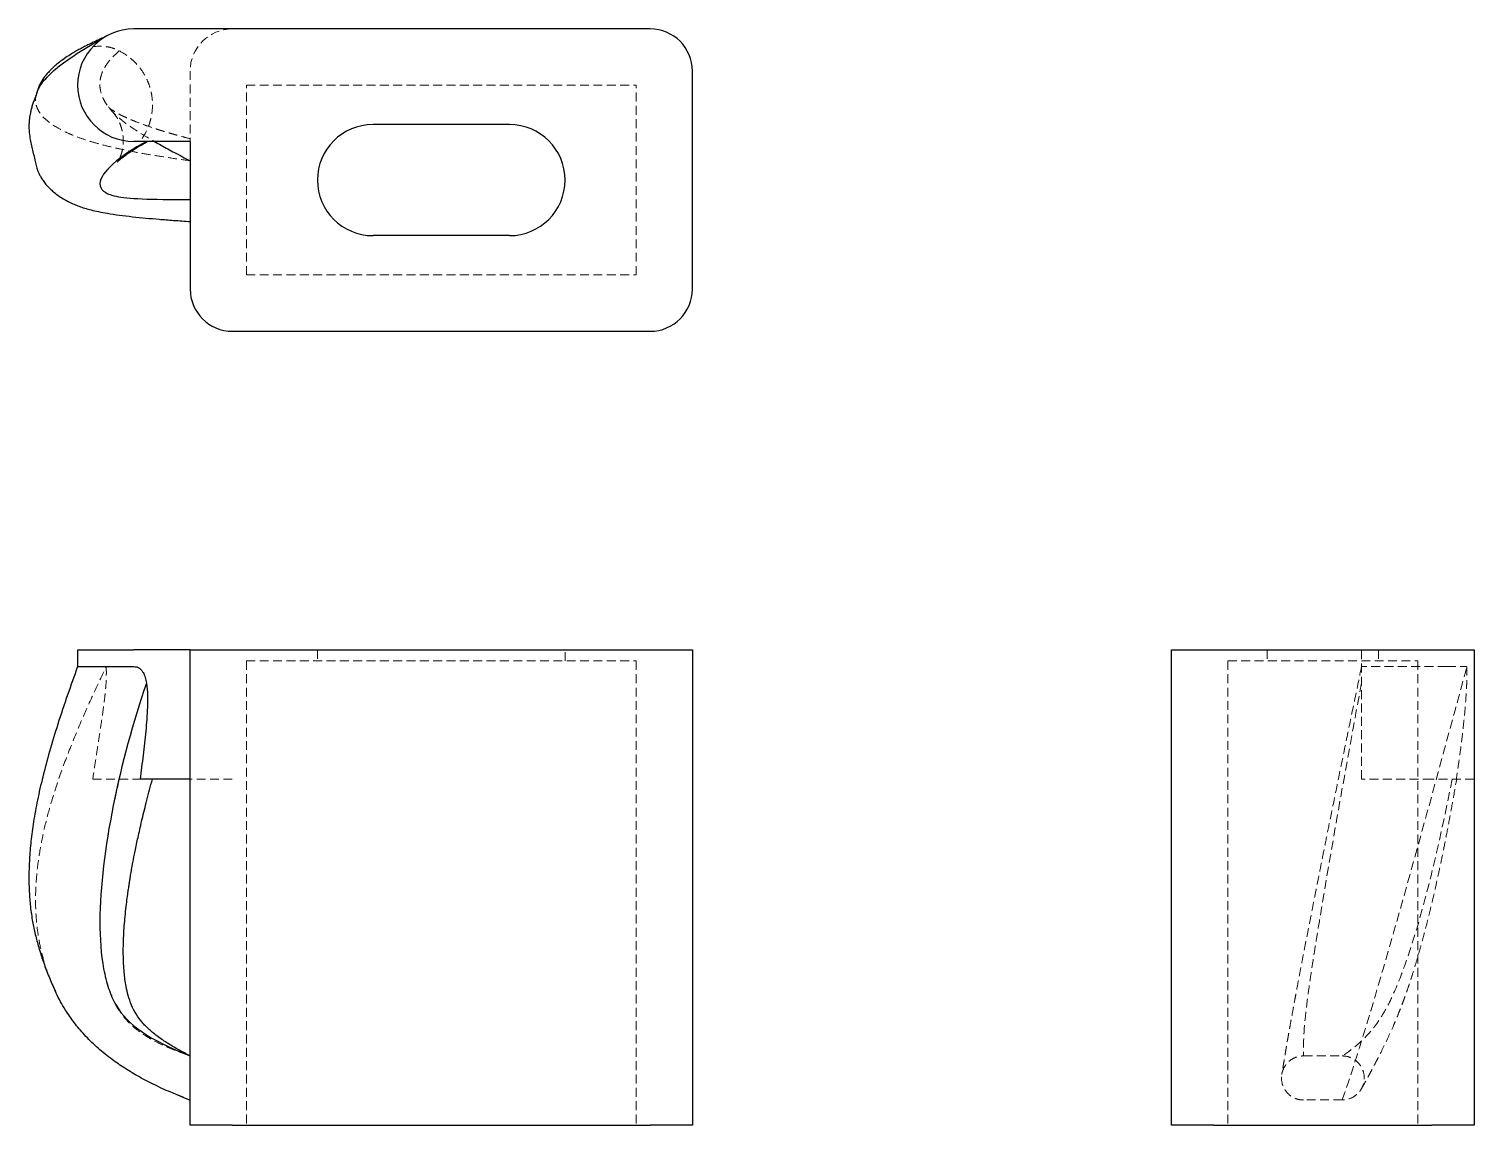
# Model space of a CAD drawing. Header units: millimetres. Extents: x 38 to 245, y 23 to 180.
import ezdxf

# ---------------------------------------------------------------- set-up
doc = ezdxf.new("R2010")
doc.units = ezdxf.units.MM
doc.linetypes.add('HIDDEN', pattern=[1.905, 1.27, -0.635])

msp = doc.modelspace()

# ---------------------------------------------------------------- linework, layer by layer
at = {"color": 7, "linetype": 'Continuous', "lineweight": 25}
for p, q in [((126.98, 179.58), (53.28, 179.58)), ((133, 142.43), (133, 173.55)), ((106.9, 165.92), (87.42, 165.92)), ((61.32, 163.51), (53.28, 163.51)), ((61.32, 163.51), (61.32, 142.43)), ((106.9, 150.06), (87.42, 150.06)), ((67.34, 136.4), (126.98, 136.4)), ((45.25, 90.93), (45.25, 88.53)), ((45.25, 90.93), (53.28, 90.93)), ((61.32, 90.93), (53.28, 90.93)), ((61.32, 23.07), (61.32, 90.93)), ((61.32, 90.93), (67.34, 90.93)), ((67.34, 90.93), (126.98, 90.93)), ((126.98, 90.93), (133, 90.93)), ((133, 90.93), (133, 23.07)), ((201.4, 23.07), (201.4, 90.93)), ((201.4, 90.93), (207.43, 90.93)), ((207.43, 90.93), (238.55, 90.93)), ((238.55, 90.93), (244.58, 90.93)), ((244.58, 90.93), (244.58, 23.07)), ((61.32, 72.46), (54.18, 72.46)), ((41.82, 42.72), (42.08, 42.19)), ((59.53, 27.37), (60.63, 26.92)), ((67.34, 23.07), (61.32, 23.07)), ((67.34, 23.07), (126.98, 23.07)), ((133, 23.07), (126.98, 23.07)), ((207.43, 23.07), (201.4, 23.07)), ((207.43, 23.07), (238.55, 23.07)), ((244.58, 23.07), (238.55, 23.07))]:
    msp.add_line(p, q, dxfattribs=at)
at = {"color": 7, "linetype": 'HIDDEN', "lineweight": 18}
for p, q in [((48.96, 178.32), (49.34, 178.54)), ((61.32, 173.55), (61.32, 163.51)), ((69.35, 144.44), (69.35, 171.54)), ((69.35, 171.54), (124.97, 171.54)), ((124.97, 144.44), (124.97, 171.54)), ((39.35, 170.09), (39.29, 169.84)), ((69.35, 144.44), (124.97, 144.44)), ((79.49, 90.93), (79.49, 89.33)), ((114.83, 89.33), (114.83, 90.93)), ((215.06, 90.93), (215.06, 89.33)), ((228.51, 72.46), (228.51, 90.93)), ((230.92, 90.93), (230.92, 89.33)), ((69.35, 89.33), (124.97, 89.33)), ((69.35, 89.33), (69.35, 23.07)), ((124.97, 89.33), (124.97, 23.07)), ((209.44, 89.33), (236.54, 89.33)), ((209.44, 89.33), (209.44, 23.07)), ((236.54, 89.33), (236.54, 23.07)), ((67.34, 72.46), (61.32, 72.46)), ((238.55, 72.46), (228.51, 72.46)), ((244.58, 72.46), (238.55, 72.46)), ((220.22, 32.94), (225.76, 32.94)), ((60.85, 26.84), (60.41, 27.01)), ((60.63, 26.92), (60.87, 26.82)), ((225.76, 26.65), (220.22, 26.65))]:
    msp.add_line(p, q, dxfattribs=at)
at = {"color": 7, "linetype": 'Continuous', "lineweight": 25}
for centre, radius, start, end in [((53.28, 171.54), 8.03, 90, 270), ((126.98, 173.55), 6.02, 0, 90), ((87.42, 157.99), 7.93, 90, 270), ((106.9, 157.99), 7.93, 270, 90), ((67.34, 142.43), 6.02, 180, 270), ((126.98, 142.43), 6.02, 270, 0)]:
    msp.add_arc(centre, radius, start, end, dxfattribs=at)
at = {"color": 7, "linetype": 'HIDDEN', "lineweight": 18}
msp.add_arc((67.34, 173.55), 6.02, 90, 180, dxfattribs=at)
at = {"color": 7, "linetype": 'Continuous', "lineweight": 25}
for points, knots in [([(48.82, 178.29), (48.73, 178.25), (48.57, 178.17), (47.99, 177.9), (47.47, 177.66), (46.87, 177.36), (46.24, 177.05), (45.6, 176.71), (44.98, 176.36), (44.31, 175.96), (43.6, 175.51), (42.84, 174.96), (42.29, 174.53), (41.91, 174.2), (41.66, 173.97), (41.35, 173.66), (40.98, 173.27), (40.58, 172.79), (40.19, 172.23), (39.81, 171.55), (39.52, 170.88), (39.42, 170.43), (39.38, 170.25)], [0, 0, 0, 0, 0.050674, 0.099753, 0.152027, 0.207465, 0.266011, 0.326045, 0.383061, 0.436801, 0.512485, 0.581775, 0.647103, 0.670629, 0.693697, 0.723156, 0.763449, 0.803305, 0.849785, 0.902803, 0.962401, 1, 1, 1, 1]), ([(39.47, 170.45), (39.54, 170.67), (39.72, 171.19), (40.29, 172.01), (41.11, 172.94), (42.22, 173.94), (43.64, 175.03), (45.37, 176.2), (47.16, 177.3), (48.4, 178), (48.96, 178.32)], [0, 0, 0, 0, 0.075233, 0.185888, 0.299148, 0.41507, 0.563611, 0.715887, 0.871391, 1, 1, 1, 1]), ([(49.11, 178.4), (49.09, 178.4), (49.03, 178.36), (48.97, 178.33), (48.92, 178.3)], [0, 0, 0, 0, 0.253279, 1, 1, 1, 1]), ([(39.44, 170.45), (39.36, 170.24), (39.22, 169.84), (38.99, 169.22), (38.79, 168.65), (38.63, 168.1), (38.51, 167.6), (38.41, 167.05), (38.35, 166.56), (38.31, 165.96), (38.31, 165.18), (38.39, 164.31), (38.57, 163.33), (38.77, 162.45), (39, 161.58), (39.21, 160.7), (39.38, 159.9), (39.59, 159.29), (39.78, 158.84), (40.01, 158.39), (40.33, 157.89), (40.76, 157.33), (41.28, 156.78), (41.85, 156.26), (42.47, 155.79), (43.16, 155.34), (43.96, 154.9), (44.75, 154.53), (45.49, 154.24), (46.29, 153.97), (47.2, 153.71), (48.27, 153.47), (49.61, 153.22), (51.21, 152.98), (53.06, 152.76), (54.96, 152.57), (56.92, 152.4), (59.03, 152.23), (60.53, 152.13), (61.32, 152.08)], [0, 0, 0, 0, 0.0166964, 0.0314365, 0.0445487, 0.056318, 0.0667998, 0.0762534, 0.0929333, 0.1087825, 0.1237193, 0.1568091, 0.1809075, 0.2050725, 0.2299423, 0.2559197, 0.2791453, 0.2981921, 0.3137892, 0.3319117, 0.3537677, 0.3787237, 0.4083306, 0.4365522, 0.4682855, 0.5015033, 0.5342492, 0.5626274, 0.5893008, 0.6179395, 0.648725, 0.6816966, 0.7177746, 0.7639323, 0.8101893, 0.8557363, 0.9000037, 0.9471785, 1, 1, 1, 1]), ([(55.08, 163.51), (51.29, 161.43), (47.77, 158.53), (48.6, 156.72), (49.16, 156.26), (49.39, 156.12), (49.97, 155.88), (51.69, 155.36), (55.43, 155.2), (61.32, 155.22)], [0, 0, 0, 0, 0.5, 0.625, 0.625, 0.6875, 0.6875, 0.75, 1, 1, 1, 1]), ([(50.97, 160.6), (50.97, 160.6), (50.97, 160.59), (51.02, 160.64), (51.1, 160.72), (51.2, 160.82), (51.31, 160.91), (51.42, 161), (51.54, 161.1), (51.7, 161.23), (51.92, 161.4), (52.22, 161.63), (52.61, 161.91), (53.1, 162.24), (53.7, 162.62), (54.41, 163.05), (54.95, 163.35), (55.23, 163.51)], [0, 0, 0, 0, 0.026898, 0.091719, 0.160792, 0.222039, 0.274358, 0.31682, 0.350843, 0.390233, 0.441129, 0.50504, 0.581105, 0.669276, 0.769336, 0.880826, 1, 1, 1, 1]), ([(56.21, 163.51), (56.54, 163.33), (57.47, 162.79), (59.18, 161.87), (60.58, 161.14), (61.32, 160.76)], [0, 0, 0, 0, 0.200734, 0.578034, 1, 1, 1, 1]), ([(45.25, 88.53), (44.77, 87.18), (43.8, 84.45), (42.45, 80.4), (41.26, 76.51), (40.29, 72.89), (39.52, 69.55), (38.96, 66.47), (38.59, 63.66), (38.37, 61.1), (38.29, 58.79), (38.33, 56.65), (38.48, 54.51), (38.75, 52.46), (39.15, 50.5), (39.64, 48.62), (40.25, 46.69), (40.97, 44.7), (41.53, 43.4), (41.81, 42.73)], [0, 0, 0, 0, 0.091059, 0.184693, 0.271129, 0.350569, 0.423289, 0.489608, 0.549864, 0.604385, 0.653471, 0.697712, 0.741923, 0.788158, 0.826947, 0.867483, 0.909782, 0.953848, 1, 1, 1, 1]), ([(45.25, 88.53), (45.27, 88.53), (45.31, 88.52), (45.66, 88.53), (46.21, 88.53), (46.95, 88.52), (47.89, 88.53), (48.97, 88.53), (50.15, 88.53), (51.4, 88.53), (52.46, 88.53), (53.1, 88.52), (53.29, 88.52)], [0, 0, 0, 0, 0.104852, 0.213328, 0.318882, 0.427495, 0.533037, 0.641637, 0.74723, 0.848796, 0.953069, 1, 1, 1, 1]), ([(53.29, 88.52), (53.43, 88.52), (53.56, 88.51), (53.83, 88.44), (53.95, 88.38), (54.17, 88.23), (54.27, 88.13), (54.45, 87.93), (54.52, 87.82), (54.74, 87.47), (54.83, 87.22), (54.98, 86.7), (55.04, 86.44), (55.08, 86.17)], [0, 0, 0, 0, 0.125, 0.125, 0.25, 0.25, 0.375, 0.375, 0.5, 0.5, 0.75, 0.75, 1, 1, 1, 1]), ([(55.08, 86.17), (51.29, 75.06), (47.77, 58.81), (48.6, 47.4), (49.16, 44.38), (49.39, 43.44), (49.97, 41.72), (51.69, 37.8), (55.43, 35.28), (61.32, 32.94)], [0, 0, 0, 0, 0.5, 0.625, 0.625, 0.6875, 0.6875, 0.75, 1, 1, 1, 1]), ([(55.08, 86.17), (55.18, 85.6), (55.22, 85.02), (55.25, 83.87), (55.25, 83.3), (55.18, 81.59), (55.09, 80.44), (54.87, 78.16), (54.74, 77.02), (54.47, 74.74), (54.32, 73.6), (54.18, 72.46)], [0, 0, 0, 0, 0.125, 0.125, 0.25, 0.25, 0.5, 0.5, 0.75, 0.75, 1, 1, 1, 1]), ([(61.32, 32.94), (60.78, 33.22), (59.71, 33.78), (58.18, 34.68), (56.75, 35.64), (55.5, 36.65), (54.44, 37.73), (53.58, 38.91), (52.92, 40.19), (52.47, 41.52), (52.19, 42.77), (52.01, 43.85), (51.89, 44.94), (51.81, 46.13), (51.78, 47.39), (51.78, 48.62), (51.82, 49.87), (51.89, 51.16), (52.01, 52.54), (52.14, 53.89), (52.29, 55.14), (52.43, 56.14), (52.53, 56.82), (52.6, 57.28), (52.65, 57.66), (52.73, 58.14), (52.84, 58.79), (52.98, 59.61), (53.19, 60.76), (53.48, 62.29), (53.9, 64.25), (54.42, 66.56), (55.07, 69.2), (55.59, 71.21), (55.91, 72.33), (55.95, 72.45)], [0, 0, 0, 0, 0.040788, 0.081023, 0.120349, 0.158279, 0.193413, 0.22685, 0.260089, 0.294057, 0.323987, 0.347786, 0.369511, 0.398794, 0.428912, 0.455203, 0.481951, 0.513727, 0.543018, 0.575682, 0.605088, 0.627963, 0.643934, 0.651794, 0.658941, 0.669866, 0.684639, 0.70335, 0.726102, 0.76324, 0.808141, 0.861026, 0.922023, 0.991113, 1, 1, 1, 1]), ([(60.41, 27.01), (59.79, 27.25), (58.31, 27.83), (56.1, 28.86), (53.83, 30.05), (51.79, 31.29), (49.83, 32.66), (47.96, 34.2), (46.24, 35.9), (44.76, 37.66), (43.4, 39.65), (42.41, 41.37), (41.93, 42.53), (41.8, 42.84)], [0, 0, 0, 0, 0.078647, 0.187071, 0.287932, 0.38202, 0.470132, 0.573059, 0.669385, 0.760528, 0.847762, 0.959841, 1, 1, 1, 1]), ([(60.39, 27.01), (60.54, 26.95), (60.82, 26.84), (61.16, 26.71), (61.32, 26.65)], [0, 0, 0, 0, 0.544389, 1, 1, 1, 1])]:
    msp.add_open_spline(points, degree=3, knots=knots, dxfattribs=at)
at = {"color": 7, "linetype": 'HIDDEN', "lineweight": 18}
for points, knots in [([(48.82, 178.25), (48.85, 178.27), (48.88, 178.3), (48.86, 178.3), (48.86, 178.3)], [0, 0, 0, 0, 0.9601, 1, 1, 1, 1]), ([(47.42, 177.03), (48.07, 177.12), (48.72, 177.13), (49.68, 176.99), (50.01, 176.92), (50.62, 176.72), (50.92, 176.59), (51.21, 176.43)], [0, 0, 0, 0, 0.5, 0.5, 0.75, 0.75, 1, 1, 1, 1]), ([(51.21, 176.43), (50.91, 176.17), (50.31, 175.64), (49.58, 174.8), (49, 173.91), (48.61, 172.99), (48.42, 172.04), (48.44, 171.06), (48.67, 170.15), (49.05, 169.32), (49.52, 168.59), (50.12, 167.85), (50.9, 167.08), (51.84, 166.31), (52.92, 165.53), (54.14, 164.73), (55.25, 164.05), (55.98, 163.64), (56.21, 163.51)], [0, 0, 0, 0, 0.09883, 0.195805, 0.290096, 0.38092, 0.467561, 0.549396, 0.625944, 0.676238, 0.723803, 0.768858, 0.812523, 0.856468, 0.894661, 0.935468, 0.97997, 1, 1, 1, 1]), ([(51.21, 176.43), (51.78, 176.15), (52.31, 175.8), (53.03, 175.21), (53.26, 174.99), (53.7, 174.54), (53.91, 174.3), (54.5, 173.56), (54.83, 173.02), (55.24, 172.17), (55.36, 171.87), (55.57, 171.28), (55.66, 170.98), (55.8, 170.36), (55.85, 170.05), (55.93, 169.43), (55.95, 169.11), (55.95, 168.16), (55.88, 167.53), (55.68, 166.61), (55.6, 166.3), (55.4, 165.7), (55.28, 165.41), (54.88, 164.56), (54.56, 164.02), (54.18, 163.51)], [0, 0, 0, 0, 0.125, 0.125, 0.1875, 0.1875, 0.25, 0.25, 0.375, 0.375, 0.4375, 0.4375, 0.5, 0.5, 0.5625, 0.5625, 0.625, 0.625, 0.75, 0.75, 0.8125, 0.8125, 0.875, 0.875, 1, 1, 1, 1]), ([(61.32, 160.76), (60.39, 160.88), (58.61, 161.13), (56.1, 161.52), (53.83, 161.91), (51.79, 162.32), (49.83, 162.76), (47.96, 163.24), (46.24, 163.77), (44.77, 164.3), (43.39, 164.9), (42.16, 165.56), (41.09, 166.3), (40.28, 167.03), (39.71, 167.78), (39.36, 168.52), (39.23, 169.33), (39.26, 169.97), (39.43, 170.36), (39.47, 170.45)], [0, 0, 0, 0, 0.06848, 0.132066, 0.191217, 0.246396, 0.29807, 0.358432, 0.414924, 0.468375, 0.519535, 0.585264, 0.649231, 0.712165, 0.774614, 0.837055, 0.899891, 0.976261, 1, 1, 1, 1]), ([(61.32, 163.9), (60.92, 164), (60.21, 164.19), (59.26, 164.45), (58.54, 164.66), (57.94, 164.84), (57.39, 165), (56.8, 165.19), (56.01, 165.44), (55.03, 165.78), (53.9, 166.19), (52.94, 166.58), (52.16, 166.92), (51.56, 167.21), (51.01, 167.49), (50.52, 167.78), (50.12, 168.03), (49.89, 168.21), (49.79, 168.29), (49.73, 168.34), (49.68, 168.4), (49.66, 168.43), (49.65, 168.44)], [0, 0, 0, 0, 0.0711211, 0.1276873, 0.1713327, 0.2047245, 0.2389462, 0.2758644, 0.3150882, 0.3910516, 0.4685111, 0.5445079, 0.6003309, 0.6479782, 0.6973392, 0.7508111, 0.8029589, 0.853028, 0.8777701, 0.907714, 0.9480037, 1, 1, 1, 1]), ([(50.22, 167.77), (50.36, 167.61), (50.6, 167.33), (50.93, 166.83), (51.21, 166.29), (51.45, 165.66), (51.63, 165), (51.74, 164.4), (51.79, 163.68), (51.76, 163.01), (51.68, 162.38), (51.53, 161.77), (51.34, 161.29), (51.21, 161.02), (51.13, 160.86), (51.06, 160.74), (51, 160.64), (50.96, 160.6), (50.97, 160.6), (50.97, 160.6)], [0, 0, 0, 0, 0.066614, 0.12313, 0.176297, 0.229916, 0.281768, 0.34274, 0.398785, 0.45814, 0.526299, 0.612486, 0.687743, 0.750888, 0.798083, 0.848482, 0.902241, 0.962913, 1, 1, 1, 1]), ([(41.8, 42.84), (41.57, 43.36), (40.97, 44.69), (40.29, 46.92), (39.71, 49.49), (39.36, 52.1), (39.22, 54.93), (39.31, 57.98), (39.68, 61.24), (40.29, 64.55), (41.11, 67.89), (42.22, 71.55), (43.64, 75.54), (45.37, 79.84), (47.29, 84.18), (48.65, 87.06), (49.34, 88.51)], [0, 0, 0, 0, 0.035727, 0.09136, 0.146565, 0.201763, 0.257311, 0.324821, 0.393613, 0.463929, 0.5359, 0.609564, 0.703954, 0.800718, 0.899534, 1, 1, 1, 1]), ([(49.34, 88.51), (49.35, 88.43), (49.35, 88.26), (49.36, 87.91), (49.36, 87.48), (49.35, 86.97), (49.33, 86.3), (49.27, 85.47), (49.14, 84.16), (48.92, 82.47), (48.64, 80.5), (48.33, 78.46), (48.03, 76.5), (47.72, 74.48), (47.52, 73.15), (47.42, 72.46)], [0, 0, 0, 0, 0.015887, 0.031718, 0.06323, 0.0961, 0.125856, 0.185995, 0.250693, 0.368305, 0.500409, 0.619512, 0.750194, 0.86936, 1, 1, 1, 1]), ([(228.51, 88.52), (228.2, 87.01), (227.56, 83.9), (226.58, 79.19), (225.63, 74.53), (224.72, 70.11), (223.94, 66.25), (223.28, 62.98), (222.74, 60.29), (222.27, 57.89), (221.85, 55.77), (221.48, 53.9), (221.13, 52.12), (220.77, 50.29), (220.42, 48.51), (220.1, 46.85), (219.8, 45.3), (219.49, 43.65), (219.2, 42.09), (218.93, 40.65), (218.7, 39.39), (218.48, 38.22), (218.31, 37.24), (218.17, 36.46), (218.07, 35.9), (218, 35.48), (217.93, 35.1), (217.85, 34.62), (217.76, 34.1), (217.67, 33.56), (217.58, 33.02), (217.48, 32.42), (217.37, 31.76), (217.24, 31.04), (217.17, 30.56), (217.12, 30.31)], [0, 0, 0, 0, 0.0728886, 0.1495716, 0.2223474, 0.2905214, 0.3535825, 0.3988422, 0.4393934, 0.4753539, 0.5069119, 0.5342868, 0.5590093, 0.5865362, 0.616181, 0.6386597, 0.6613358, 0.6863943, 0.714425, 0.7348474, 0.7570244, 0.7792264, 0.7988323, 0.8156448, 0.829288, 0.8371812, 0.8453686, 0.8573139, 0.8735196, 0.8870333, 0.9030331, 0.9218652, 0.9439504, 0.9697949, 1, 1, 1, 1]), ([(225.76, 26.65), (227.31, 31.04), (232.97, 49.56), (239.16, 72.28), (243.54, 88.51)], [0.0001487, 0.0001487, 0.0001487, 0.0001487, 0.3055875, 1, 1, 1, 1]), ([(240.68, 88.53), (240.38, 88.53), (240.06, 88.53), (239.41, 88.53), (239.08, 88.53), (238.39, 88.52), (238.05, 88.52), (237.35, 88.52), (237, 88.53), (236.29, 88.53), (235.93, 88.53), (235.24, 88.52), (234.89, 88.52), (234.21, 88.52), (233.87, 88.53), (233.21, 88.53), (232.89, 88.53), (232.28, 88.52), (231.99, 88.52), (231.42, 88.52), (231.15, 88.52), (230.65, 88.53), (230.42, 88.53), (229.99, 88.53), (229.79, 88.53), (229.43, 88.52), (229.27, 88.54), (229.06, 88.52), (229, 88.52), (228.89, 88.52), (228.83, 88.53), (228.74, 88.53), (228.7, 88.53), (228.63, 88.52), (228.61, 88.52), (228.56, 88.53), (228.54, 88.53), (228.52, 88.52), (228.51, 88.52), (228.51, 88.52)], [0, 0, 0, 0, 0.0625, 0.0625, 0.125, 0.125, 0.1875, 0.1875, 0.25, 0.25, 0.3125, 0.3125, 0.375, 0.375, 0.4375, 0.4375, 0.5, 0.5, 0.5625, 0.5625, 0.625, 0.625, 0.6875, 0.6875, 0.75, 0.75, 0.8125, 0.8125, 0.84375, 0.84375, 0.875, 0.875, 0.90625, 0.90625, 0.9375, 0.9375, 0.96875, 0.96875, 1, 1, 1, 1]), ([(240.68, 88.53), (240.75, 88.53), (240.96, 88.53), (241.35, 88.53), (241.89, 88.53), (242.42, 88.53), (242.86, 88.52), (243.16, 88.52), (243.38, 88.52), (243.5, 88.52), (243.54, 88.51)], [0, 0, 0, 0, 0.058353, 0.176112, 0.345039, 0.554548, 0.711633, 0.835308, 0.930338, 1, 1, 1, 1]), ([(243.54, 88.51), (243.55, 88.43), (243.55, 88.26), (243.55, 87.91), (243.55, 87.48), (243.55, 86.97), (243.53, 86.3), (243.5, 85.47), (243.42, 84.16), (243.29, 82.47), (243.1, 80.5), (242.87, 78.46), (242.62, 76.5), (242.34, 74.48), (242.14, 73.15), (242.03, 72.46)], [0, 0, 0, 0, 0.015887, 0.031718, 0.06323, 0.0961, 0.125856, 0.185995, 0.250693, 0.368305, 0.500409, 0.619512, 0.750194, 0.86936, 1, 1, 1, 1]), ([(228.51, 86.17), (226.43, 75.06), (223.53, 58.81), (221.72, 47.4), (221.26, 44.38), (221.12, 43.44), (220.88, 41.72), (220.36, 37.8), (220.2, 35.28), (220.22, 32.94)], [0, 0, 0, 0, 0.5, 0.625, 0.625, 0.6875, 0.6875, 0.75, 1, 1, 1, 1]), ([(47.42, 72.46), (48.07, 72.46), (48.72, 72.46), (49.68, 72.46), (50.01, 72.46), (50.62, 72.46), (50.92, 72.46), (51.21, 72.46)], [0, 0, 0, 0, 0.5, 0.5, 0.75, 0.75, 1, 1, 1, 1]), ([(51.21, 72.46), (50.91, 71.12), (50.31, 68.45), (49.6, 64.68), (49.27, 62.26), (49.11, 61.17)], [0, 0, 0, 0, 0.358978, 0.711217, 1, 1, 1, 1]), ([(51.21, 72.46), (51.69, 72.46), (52.65, 72.46), (53.61, 72.46), (54.03, 72.46), (54.12, 72.46)], [0, 0, 0, 0, 0.429904, 0.877528, 1, 1, 1, 1]), ([(241.43, 72.46), (239.61, 62.99), (237.39, 53.7), (234.42, 45.09), (233.82, 43.52), (232.59, 40.74), (230.71, 37.09), (228.18, 34.54), (225.76, 32.94)], [0, 0, 0, 0, 0.5, 0.5, 0.625, 0.625, 0.75, 1, 1, 1, 1]), ([(228.49, 28.24), (228.66, 28.54), (228.96, 29.08), (229.41, 29.9), (229.8, 30.62), (230.14, 31.25), (230.43, 31.81), (230.71, 32.34), (231.12, 33.15), (231.69, 34.28), (232.41, 35.8), (233.03, 37.16), (233.53, 38.34), (233.92, 39.3), (234.27, 40.21), (234.56, 40.99), (234.79, 41.64), (235.05, 42.38), (235.39, 43.38), (235.82, 44.7), (236.27, 46.18), (236.74, 47.77), (237.19, 49.4), (237.63, 51.06), (238.04, 52.65), (238.44, 54.29), (238.87, 56.11), (239.35, 58.26), (239.86, 60.65), (240.39, 63.26), (240.94, 66.07), (241.51, 69.17), (241.89, 71.33), (242.08, 72.46)], [0, 0, 0, 0, 0.040303, 0.074128, 0.102308, 0.12554, 0.144427, 0.162098, 0.180358, 0.224429, 0.267079, 0.307217, 0.328725, 0.351494, 0.372425, 0.388832, 0.40106, 0.413105, 0.435233, 0.462502, 0.493051, 0.522918, 0.556046, 0.58798, 0.618566, 0.648114, 0.682414, 0.72349, 0.771684, 0.819935, 0.874032, 0.934067, 1, 1, 1, 1]), ([(49.95, 41.89), (50.02, 41.7), (50.27, 40.96), (50.9, 39.78), (51.84, 38.46), (52.92, 37.33), (54.14, 36.33), (55.57, 35.41), (57.25, 34.53), (59.18, 33.69), (60.58, 33.2), (61.32, 32.94)], [0, 0, 0, 0, 0.039329, 0.15074, 0.262864, 0.360313, 0.46443, 0.577977, 0.703538, 0.843485, 1, 1, 1, 1])]:
    msp.add_open_spline(points, degree=3, knots=knots, dxfattribs=at)
for points in [[(220.22, 26.65), (219.9, 26.65), (219.2, 26.75), (218.15, 27.33), (217.3, 28.38), (216.97, 29.79), (217.3, 31.21), (218.15, 32.26), (219.2, 32.84), (219.9, 32.94), (220.22, 32.94)], [(225.76, 32.94), (226.19, 32.94), (227.02, 32.76), (228.03, 32.07), (228.72, 31.06), (228.99, 29.79), (228.72, 28.53), (228.03, 27.52), (227.02, 26.83), (226.19, 26.65), (225.76, 26.65)]]:
    msp.add_open_spline(points, degree=3, dxfattribs=at)

doc.saveas('drawing.dxf')
